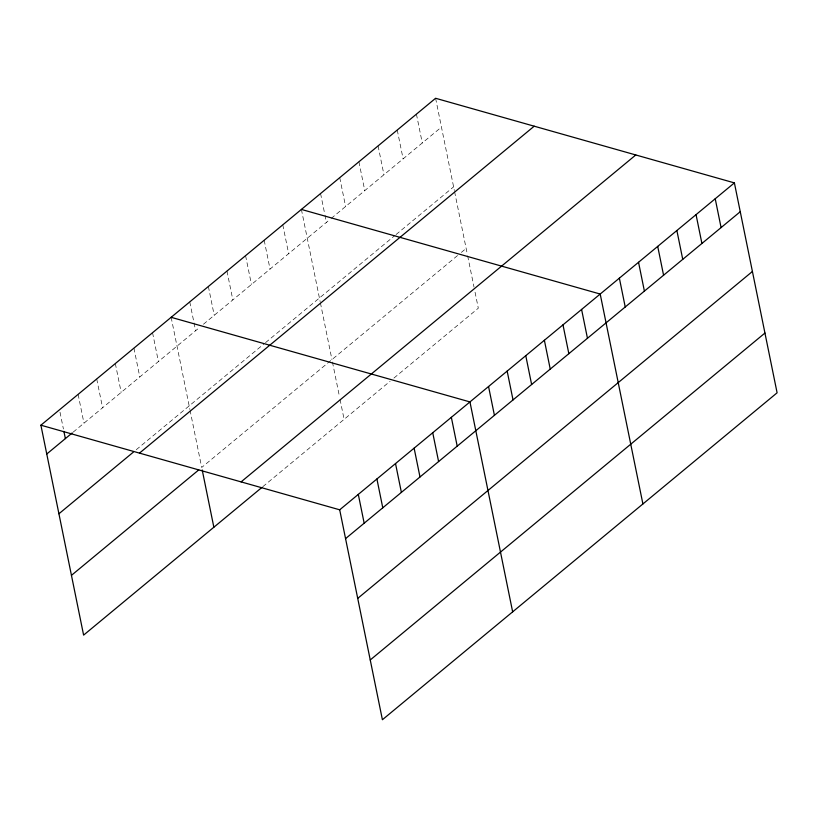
<?xml version="1.0" encoding="UTF-8"?>
<svg xmlns="http://www.w3.org/2000/svg" width="818" height="818" viewBox="0 0 818 818"><rect width="100%" height="100%" fill="white"/><g stroke="black" fill="none" stroke-linecap="round" stroke-linejoin="round"><path stroke-width="0.61" stroke-dasharray="4.09 3.07" d="M73.201 432.108L199.541 327.476M203.457 324.225L330.267 219.193M331.229 218.396L441.454 127.097M136.289 449.695L263.601 344.245M265.553 342.619L395.145 235.287M396.106 234.49L453.612 186.852M457.518 255.574L201.698 467.467L190.154 410.718M461.352 252.404L466.148 248.427M262.823 486.669L390.114 381.239M393.949 378.059L478.305 308.192L474.757 290.768M435.595 98.272L454.348 190.482M454.593 191.688L467.405 254.654M467.661 255.901L474 287.026M416.423 114.152L422.282 142.976M397.251 130.031L403.11 158.856M378.08 145.911L383.949 174.735M358.908 161.79L364.777 190.604M339.736 177.67L345.605 206.484M320.564 193.549L324.726 213.958M324.961 215.165L326.433 222.363M301.402 209.428L320.155 301.627M320.4 302.834L331.944 359.583M332.456 362.077L339.542 396.934M340.053 399.429L344.102 419.348M282.793 224.838L288.652 253.662M264.183 240.247L270.042 269.071M245.574 255.666L251.443 284.48M226.975 271.075L232.833 299.889M208.365 286.484L214.224 315.308M189.756 301.893L195.614 330.717M171.146 317.312L189.909 409.511M152.547 332.721L158.406 361.536M133.937 348.131L139.796 376.955M115.328 363.55L121.187 392.364M96.718 378.959L102.587 407.773M78.119 394.368L83.978 423.192M60 412.18L63.415 428.99"/><path stroke-width="1.23" d="M261.842 487.487L83.61 635.116L40.9 425.196L435.595 98.272L734.39 182.884L777.1 392.804L382.405 719.728L339.695 509.808L734.39 182.884M46.759 454.01L72.229 432.926M58.927 513.776L133.354 452.129M139.5 453.111L534.195 126.197M71.452 575.351L198.764 469.9M241.095 481.884L635.79 154.96M345.564 538.622L740.259 211.709M357.722 598.387L752.417 271.474M370.247 659.962L764.942 333.049M301.402 209.428L600.197 294.04L642.907 503.96M171.146 317.312L469.951 401.924L512.651 611.844M40.9 425.196L339.695 509.808M715.218 198.764L721.087 227.588M696.046 214.643L701.916 243.467M676.875 230.523L682.744 259.347M657.713 246.402L663.572 275.226M638.541 262.281L644.4 291.106M619.369 278.161L625.228 306.975M581.588 309.449L587.457 338.274M562.978 324.858L568.847 353.683M544.379 340.278L550.238 369.092M525.769 355.687L531.628 384.501M507.16 371.096L513.029 399.92M488.55 386.515L494.42 415.329M451.342 417.333L457.201 446.158M432.732 432.742L438.601 461.567M414.123 448.162L419.992 476.976M395.523 463.571L401.382 492.385M376.914 478.98L382.773 507.804M358.304 494.389L364.174 523.213M202.21 469.961L213.856 527.232M63.906 431.393L65.368 438.601"/></g></svg>
